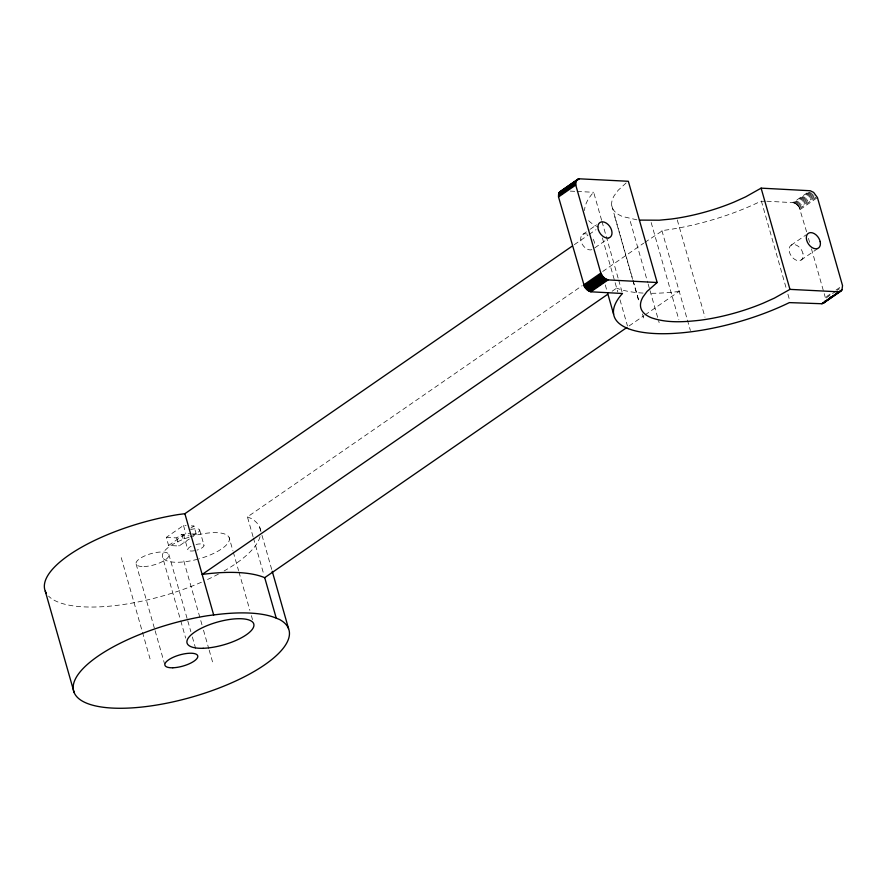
<?xml version="1.0" encoding="UTF-8"?>
<svg xmlns="http://www.w3.org/2000/svg" width="887" height="887" viewBox="0 0 887 887"><rect width="100%" height="100%" fill="white"/><g stroke="black" fill="none" stroke-linecap="round" stroke-linejoin="round"><path stroke-width="0.67" stroke-dasharray="4.43 3.33" d="M601.619 220.242L593.658 192.279L593.181 192.734A117.539 40.004 -15.9 0 0 584.6 210.574M626.155 182.933L618.172 190.261L614.148 195.739A89.554 30.48 -15.9 0 0 622.497 216.506L636.988 219.843M190.905 528.12L193.931 526.002L196.238 534.107L193.211 536.225M582.77 234.39L589.223 229.933M590.298 229.19L596.763 224.721M574.332 244.657L587.992 235.221M589.134 234.434L595.964 229.711M189.43 539.019A8.393 2.861 -15.9 0 0 185.782 542.567L184.163 542.478L179.019 546.004L168.597 545.461L166.29 537.367L183.509 525.47L186.115 525.603M594.867 247.795L608.859 238.126M168.597 545.461L185.815 533.564L191.027 533.83M253.061 536.735L247.429 516.921L582.205 285.647M602.705 271.489L643.696 243.171M644.838 242.384L662.822 230.498A117.539 40.004 -15.9 0 0 760.503 201.382L765.47 201.161M612.13 291.235L616.676 288.087M766.845 201.238L792.989 202.635L808.057 192.235M792.989 202.635L793.843 202.879L809.986 191.725M793.843 202.879L794.708 203.234L811.927 191.337M794.708 203.234L795.561 203.711L812.791 191.814M795.561 203.711L796.404 204.298L813.623 192.401M796.404 204.298L797.202 204.986L814.432 193.089M797.202 204.986L797.956 205.762L815.175 193.865M797.956 205.762L798.644 206.604L815.874 194.708M806.593 231.784L799.265 207.514L816.483 195.617M629.116 325.939L643.918 315.705M645.06 314.918L679.22 291.324M799.797 208.467L817.016 196.57M800.229 209.454L817.448 197.557M791.171 245.167L806.239 234.756M801.116 260.057L817.26 248.903M836.186 291.014L825.42 298.442L825.309 297.478L831.762 293.02M836.064 290.038L842.528 285.581M837.261 290.26L839.412 288.774M166.29 537.367L176.713 537.899L181.857 534.384L183.476 534.462A8.393 2.861 -15.9 0 0 189.053 535.715M570.297 191.115L575.785 191.381M577.16 191.459L593.658 192.279M191.326 525.869L193.931 526.002M192.335 533.896L196.238 534.107M247.429 516.921L250.744 518.285A111.939 38.097 -15.9 0 1 260.556 530.648M798.644 206.604L799.265 207.514M808.467 238.359L809.587 242.295M811.461 248.87L825.309 297.478M761.345 200.939L786.381 288.852M787.9 294.174L789.796 300.837M677.291 219.965L704.988 317.191M661.913 230.587L687.037 318.755M687.403 320.052L690.385 330.507M651.169 222.537L678.865 319.763M630.324 221.462L647.776 282.731M648.153 284.062L649.672 289.384M650.049 290.714L659.152 322.68M611.775 205.695L632.642 278.95M633.03 280.281L639.095 301.591M614.758 216.727L632.586 279.327M632.974 280.658L639.039 301.979M642.454 313.965L643.596 317.956M601.996 221.573L618.317 278.851M618.694 280.181L622.109 292.167M602.384 237.916L617.795 292.011M620.024 299.85L627.475 325.972M605.278 284.927L606.786 290.249M259.714 527.333L261.61 533.996M261.987 535.327L271.854 569.953M253.438 538.054L263.96 575.02M190.239 536.823A34.704 11.808 -15.9 0 1 229.145 537.555L232.915 550.794M233.292 552.113L238.57 570.651M238.947 571.971L249.879 610.356M251.387 615.656L252.518 619.625M199.675 530.082L203.999 545.272A8.393 2.861 -15.9 0 1 196.969 550.128M183.509 525.47L185.815 533.564M183.476 534.462L187.811 549.652M181.857 534.384L184.163 542.478M183.764 560.894L201.981 624.825M203.489 630.158L208.8 648.796M209.188 650.138L212.603 662.123M176.713 537.899L179.019 546.004M168.84 554.408L187.434 619.669M187.811 621L190.849 631.655M192.357 636.988L195.772 648.974M189.009 537.223A34.704 11.808 -15.9 0 0 162.665 557.369L180.394 619.581M180.771 620.911L185.671 638.119M136.143 564.154L154.726 629.415M155.114 630.746L164.594 664.041M121.231 557.657L150.058 658.886M598.847 227.194A117.539 40.004 -15.9 0 1 587.771 219.599M591.906 249.679A8.959 5.943 55.4 0 1 581.262 242.096L580.918 240.887A8.959 5.943 55.4 0 1 587.504 234.201M593.104 239.202A8.959 5.943 55.4 0 1 594.667 246.187M679.143 291.424A117.461 40.07 -15.9 0 1 648.53 293.264M643.064 293.076A117.461 40.07 -15.9 0 1 616.609 288.12M260.035 536.668A111.939 38.097 -15.9 0 1 224.134 570.94M218.457 574.066A111.939 38.097 -15.9 0 1 206.227 580.087M201.382 582.249A111.939 38.097 -15.9 0 1 48.608 596.153M190.505 529.617A8.393 2.861 -15.9 0 1 199.619 529.883A8.393 2.861 -15.9 0 1 192.645 534.939M229.145 537.555A34.704 11.808 -15.9 0 1 199.076 558.843M197.834 559.187A34.704 11.808 -15.9 0 1 162.665 557.369M196.049 544.474A8.393 2.861 -15.9 0 1 203.999 545.272M194.552 550.716A8.393 2.861 -15.9 0 1 187.966 550.051A8.393 2.861 -15.9 0 1 191.448 546.104M802.968 253.56L802.624 252.34A8.959 5.943 55.4 0 0 790.694 245.522A8.959 5.943 55.4 0 0 794.63 259.337A8.959 5.943 55.4 0 0 802.968 253.56M144.004 566.549A17.075 5.81 -15.9 0 0 168.985 555.273A17.075 5.81 -15.9 0 0 144.492 556.016A17.075 5.81 -15.9 0 0 144.004 566.549"/><path stroke-width="1.33" d="M628.218 328.578L627.674 328.412A117.539 40.004 -15.9 0 1 622.02 293.963L622.486 293.497L590.842 291.801L587.427 290.138L584.566 286.922L558.522 196.958L559.054 192.679L562.048 190.705M657.156 282.51L608.072 279.904L604.646 278.241L602.406 275.935L600.821 273.085L575.752 185.061L575.73 182.301L577.226 179.64L579.266 178.808L628.329 181.281L657.156 282.51L647.011 291.479L642.986 296.968A89.554 30.48 -15.9 0 0 651.324 317.734C666.935 323.267 683.899 322.014 700.065 320.251A89.554 30.48 -15.9 0 0 763.186 303.177L774.495 298.076L789.951 289.373L839.002 291.834L841.996 289.872L842.528 285.581L817.448 197.557L813.623 192.401L810.208 190.738L761.113 188.144L745.668 196.847L734.358 201.959A89.554 30.48 -15.9 0 1 671.237 219.034L659.274 220.209L639.472 220.098M628.162 328.611A117.539 40.004 -15.9 0 0 690.74 331.838L691.649 331.727A117.539 40.004 -15.9 0 0 789.341 302.611L821.783 303.731L823.823 302.899L825.098 301.048M559.486 192.058L577.836 179.241M561.305 190.86L578.524 178.963M559.054 192.679L576.273 180.782M577.115 180.294L579.266 178.808M558.732 193.399L575.951 181.502M558.511 194.198L575.73 182.301M558.4 195.073L575.619 183.177M558.411 195.994L575.63 184.097M558.522 196.958L575.752 185.061M46.324 593.292A111.939 38.097 -15.9 0 1 178.387 514.549L184.884 513.695L572.048 246.231M583.602 284.982L600.821 273.085M584.034 285.969L601.253 274.072M584.566 286.922L601.785 275.025M585.187 287.832L602.406 275.935M585.875 288.685L603.093 276.788M586.629 289.45L603.847 277.553M587.427 290.138L604.646 278.241M588.258 290.725L605.488 278.828M589.123 291.202L606.342 279.305M589.988 291.568L607.207 279.671M590.842 291.801L608.072 279.904M607.573 294.384L202.181 574.432A111.629 37.986 -15.9 0 1 264.681 577.681L626.832 327.514M829.412 298.076L831.562 296.58M821.783 303.731L839.002 291.834M824.777 301.768L828.003 299.529M830.154 298.043L841.996 289.872M822.526 303.587L841.563 290.492M823.214 303.31L841.042 291.003M213.712 614.924L207.214 615.778A111.939 38.097 -15.9 0 0 73.177 686.804A111.939 38.097 -15.9 0 0 203.555 693.534A111.939 38.097 -15.9 0 0 279.571 619.514L276.245 618.15A111.629 37.986 -15.9 0 0 213.678 614.968L184.884 513.695M761.113 188.144L789.951 289.373M607.551 292.921L613.616 314.231M272.231 571.283L288.541 628.561M264.714 577.659L276.245 618.15M45.281 591.219L74.109 692.448M820.187 241.663L819.843 240.444A8.959 5.943 55.4 0 0 807.924 233.625A8.959 5.943 55.4 0 0 811.86 247.44A8.959 5.943 55.4 0 0 820.187 241.663M598.481 230.199L598.137 228.99A8.959 5.943 55.4 0 1 606.475 223.214A8.959 5.943 55.4 0 1 610.411 237.029A8.959 5.943 55.4 0 1 598.481 230.199M172.832 667.778A17.075 5.81 -15.9 0 0 197.812 656.502A17.075 5.81 -15.9 0 0 173.32 657.245A17.075 5.81 -15.9 0 0 172.832 667.778M203.145 648.286A34.704 11.808 -15.9 0 0 253.937 625.346A34.704 11.808 -15.9 0 0 204.154 626.876A34.704 11.808 -15.9 0 0 203.145 648.286"/></g></svg>
